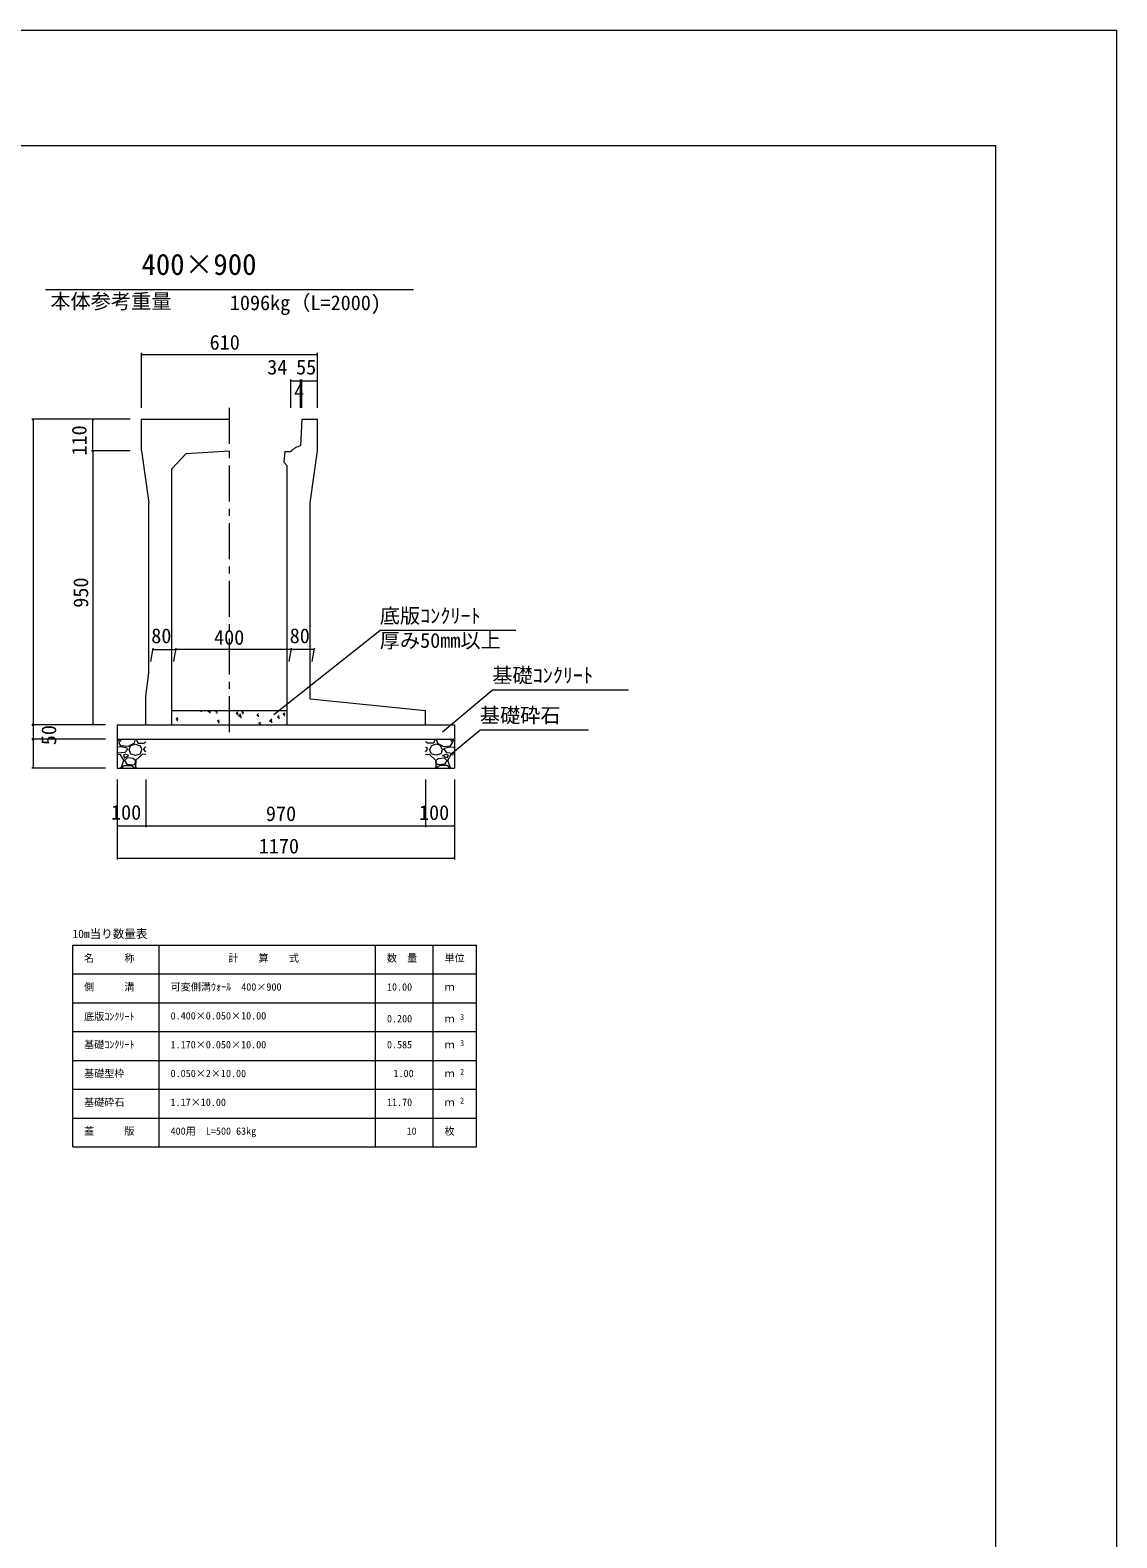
# Model space of a CAD drawing. Units: millimetres on the paper, scale 1:20. Extents: x 0 to 841, y 0 to 594.
# Drawn here: x 652.6 to 841, y 332.5 to 594 of the extents above; entities that cross this region are included whole.
import ezdxf
from ezdxf.enums import TextEntityAlignment as Align

# ---------------------------------------------------------------- set-up
doc = ezdxf.new("R2010")
doc.units = ezdxf.units.MM
doc.linetypes.add('USER1', pattern=[10, 6.25, -1.25, 1.25, -1.25])
for name, color, linetype, lineweight in [('D-STR-DIM（寸法）', 7, 'Continuous', 18), ('D-STR-HTXT（旗揚げ）', 4, 'Continuous', 18), ('D-STR-STRn（構造物）', 5, 'Continuous', 18), ('D-STR（構造物外形線）', 1, 'Continuous', 18), ('D-TTL(外枠）', 2, 'Continuous', 18), ('DEFPOINTS_2', 8, 'Continuous', 18)]:
    doc.layers.add(name, color=color, linetype=linetype, lineweight=lineweight)
doc.layers.add('D-STR-TXT（文字）', color=7, linetype='Continuous')
doc.styles.add('ＭＳ ゴシック', font='')
doc.styles.get('ＭＳ ゴシック').set_extended_font_data('MS Gothic')

msp = doc.modelspace()

# ---------------------------------------------------------------- linework, layer by layer
at = {"layer": 'D-STR-DIM（寸法）'}
for p, q in [((671.916, 528.525), (671.916, 538.014)), ((671.916, 537.764), (672.066, 537.789)), ((671.916, 537.764), (671.936, 537.764)), ((672.066, 537.739), (671.916, 537.764)), ((671.936, 537.764), (702.396, 537.764)), ((702.266, 537.789), (702.416, 537.764)), ((702.416, 537.764), (702.266, 537.739)), ((702.416, 537.764), (702.396, 537.764)), ((702.416, 528.525), (702.416, 538.014)), ((697.771, 528.525), (697.771, 533.431)), ((699.481, 528.525), (699.481, 533.431)), ((699.481, 528.525), (699.481, 533.431)), ((699.69, 528.516), (699.69, 533.431)), ((699.69, 528.516), (699.69, 533.431)), ((702.416, 528.525), (702.416, 533.431)), ((697.771, 533.181), (697.921, 533.206)), ((697.771, 533.181), (697.791, 533.181)), ((697.921, 533.156), (697.771, 533.181)), ((697.791, 533.181), (699.461, 533.181)), ((699.331, 533.206), (699.481, 533.181)), ((699.481, 533.181), (699.331, 533.156)), ((699.481, 533.181), (699.461, 533.181)), ((699.481, 533.181), (699.631, 533.206)), ((699.481, 533.181), (699.501, 533.181)), ((699.631, 533.156), (699.481, 533.181)), ((699.67, 533.181), (699.501, 533.181)), ((699.54, 533.206), (699.69, 533.181)), ((699.69, 533.181), (699.54, 533.156)), ((699.69, 533.181), (699.67, 533.181)), ((699.69, 533.181), (699.84, 533.206)), ((699.69, 533.181), (699.71, 533.181)), ((699.84, 533.156), (699.69, 533.181)), ((699.71, 533.181), (702.396, 533.181)), ((702.266, 533.206), (702.416, 533.181)), ((702.416, 533.181), (702.266, 533.156)), ((702.416, 533.181), (702.396, 533.181)), ((669.916, 526.525), (652.869, 526.525)), ((653.094, 526.375), (653.119, 526.525)), ((653.119, 526.525), (653.119, 526.505)), ((653.119, 526.525), (653.144, 526.375)), ((653.119, 526.505), (653.119, 473.545)), ((669.916, 526.525), (663.229, 526.525)), ((663.454, 526.375), (663.479, 526.525)), ((663.479, 526.525), (663.479, 526.505)), ((663.479, 526.525), (663.504, 526.375)), ((663.479, 521.045), (663.479, 526.505)), ((669.916, 521.025), (663.229, 521.025)), ((669.916, 521.025), (663.229, 521.025)), ((663.479, 521.025), (663.454, 521.175)), ((663.454, 520.875), (663.479, 521.025)), ((663.504, 521.175), (663.479, 521.025)), ((663.479, 521.025), (663.479, 521.045)), ((663.479, 521.025), (663.479, 521.005)), ((663.479, 521.025), (663.504, 520.875)), ((663.479, 521.005), (663.479, 473.545)), ((673.518, 484.525), (673.926, 486.839)), ((673.882, 486.589), (674.032, 486.614)), ((673.882, 486.589), (673.902, 486.589)), ((674.032, 486.564), (673.882, 486.589)), ((673.902, 486.589), (677.862, 486.589)), ((677.518, 484.525), (677.926, 486.839)), ((677.518, 484.525), (677.926, 486.839)), ((677.732, 486.614), (677.882, 486.589)), ((677.882, 486.589), (677.732, 486.564)), ((677.882, 486.589), (677.862, 486.589)), ((677.882, 486.589), (678.032, 486.614)), ((677.882, 486.589), (677.902, 486.589)), ((678.032, 486.564), (677.882, 486.589)), ((697.862, 486.589), (677.902, 486.589)), ((697.518, 484.525), (697.926, 486.839)), ((697.518, 484.525), (697.926, 486.839)), ((697.732, 486.614), (697.882, 486.589)), ((697.882, 486.589), (697.732, 486.564)), ((697.882, 486.589), (697.862, 486.589)), ((697.882, 486.589), (698.032, 486.614)), ((697.882, 486.589), (697.902, 486.589)), ((698.032, 486.564), (697.882, 486.589)), ((701.862, 486.589), (697.902, 486.589)), ((701.518, 484.525), (701.926, 486.839)), ((701.732, 486.614), (701.882, 486.589)), ((701.882, 486.589), (701.732, 486.564)), ((701.882, 486.589), (701.862, 486.589)), ((665.666, 473.525), (652.869, 473.525)), ((665.666, 473.525), (652.869, 473.525)), ((653.119, 473.525), (653.094, 473.675)), ((653.094, 473.375), (653.119, 473.525)), ((653.144, 473.675), (653.119, 473.525)), ((653.119, 473.525), (653.119, 473.545)), ((653.119, 473.525), (653.119, 473.505)), ((653.119, 473.525), (653.144, 473.375)), ((653.119, 473.505), (653.119, 471.045)), ((665.666, 473.525), (663.229, 473.525)), ((663.479, 473.525), (663.454, 473.675)), ((663.504, 473.675), (663.479, 473.525)), ((663.479, 473.525), (663.479, 473.545)), ((665.666, 471.025), (652.869, 471.025)), ((665.666, 471.025), (652.869, 471.025)), ((653.119, 471.025), (653.094, 471.175)), ((653.094, 470.875), (653.119, 471.025)), ((653.144, 471.175), (653.119, 471.025)), ((653.119, 471.025), (653.119, 471.045)), ((653.119, 471.025), (653.119, 471.005)), ((653.119, 471.025), (653.144, 470.875)), ((653.119, 471.005), (653.119, 466.045)), ((665.666, 466.025), (652.869, 466.025)), ((653.119, 466.025), (653.094, 466.175)), ((653.144, 466.175), (653.119, 466.025)), ((653.119, 466.025), (653.119, 466.045)), ((667.666, 464.025), (667.666, 450.152)), ((667.666, 464.025), (667.666, 455.775)), ((672.666, 464.025), (672.666, 455.775)), ((672.666, 464.025), (672.666, 455.775)), ((721.166, 464.025), (721.166, 455.775)), ((721.166, 464.025), (721.166, 455.775)), ((726.166, 464.025), (726.166, 450.152)), ((726.166, 464.025), (726.166, 455.775)), ((667.666, 456.025), (667.816, 456.05)), ((667.666, 456.025), (667.686, 456.025)), ((667.816, 456), (667.666, 456.025)), ((667.686, 456.025), (672.646, 456.025)), ((672.516, 456.05), (672.666, 456.025)), ((672.666, 456.025), (672.516, 456)), ((672.666, 456.025), (672.646, 456.025)), ((672.666, 456.025), (672.816, 456.05)), ((672.666, 456.025), (672.686, 456.025)), ((672.816, 456), (672.666, 456.025)), ((672.686, 456.025), (721.146, 456.025)), ((721.016, 456.05), (721.166, 456.025)), ((721.166, 456.025), (721.016, 456)), ((721.166, 456.025), (721.146, 456.025)), ((721.166, 456.025), (721.316, 456.05)), ((721.166, 456.025), (721.186, 456.025)), ((721.316, 456), (721.166, 456.025)), ((721.186, 456.025), (726.146, 456.025)), ((726.016, 456.05), (726.166, 456.025)), ((726.166, 456.025), (726.016, 456)), ((726.166, 456.025), (726.146, 456.025)), ((667.666, 450.402), (667.816, 450.427)), ((667.666, 450.402), (667.686, 450.402)), ((667.816, 450.377), (667.666, 450.402)), ((667.686, 450.402), (726.146, 450.402)), ((726.016, 450.427), (726.166, 450.402)), ((726.166, 450.402), (726.016, 450.377)), ((726.166, 450.402), (726.146, 450.402))]:
    msp.add_line(p, q, dxfattribs=at)
at = {"layer": 'D-STR-HTXT（旗揚げ）'}
for p, q in [((655.274, 549), (719.058, 549)), ((694.86, 475.29), (713.21, 489.885)), ((736.808, 489.885), (713.21, 489.885)), ((724.072, 472.294), (732.717, 479.558)), ((756.315, 479.558), (732.717, 479.558)), ((725.483, 468.365), (730.567, 472.627)), ((749.43, 472.627), (730.567, 472.627)), ((659.987, 435.339), (729.987, 435.339)), ((659.987, 400.339), (659.987, 435.339)), ((674.987, 400.339), (674.987, 435.339)), ((712.487, 400.339), (712.487, 435.339)), ((722.487, 419.339), (722.487, 435.339)), ((722.487, 400.339), (722.487, 435.339)), ((729.987, 400.339), (729.987, 435.339)), ((659.987, 430.339), (729.987, 430.339)), ((659.987, 425.339), (729.987, 425.339)), ((659.987, 420.339), (729.987, 420.339)), ((659.987, 415.339), (729.987, 415.339)), ((659.987, 410.339), (729.987, 410.339)), ((659.987, 405.339), (729.987, 405.339)), ((659.987, 400.339), (729.987, 400.339))]:
    msp.add_line(p, q, dxfattribs=at)
at = {"layer": 'D-STR-STRn（構造物）', "color": 7, "linetype": 'USER1'}
msp.add_line((687.166, 472.251), (687.166, 528.578), dxfattribs=at)
at = {"layer": 'D-STR-STRn（構造物）', "color": 7}
for p, q in [((677.166, 476.025), (697.166, 476.025)), ((681.427, 475.83), (681.391, 476.025)), ((682.308, 475.804), (682.382, 476.025)), ((683.429, 475.827), (683.619, 476.025)), ((683.831, 475.536), (683.776, 476.01)), ((684.753, 475.821), (684.925, 476.025)), ((689.284, 475.848), (689.634, 475.983)), ((677.898, 474.636), (678.248, 474.771)), ((677.898, 474.636), (678.146, 474.468)), ((678.107, 474.191), (678.208, 474.493)), ((683.429, 475.827), (683.874, 475.758)), ((684.753, 475.821), (685.052, 475.795)), ((685.013, 475.516), (684.955, 475.829)), ((685.083, 474.236), (685.433, 474.37)), ((685.083, 474.236), (685.332, 474.068)), ((685.293, 473.791), (685.394, 474.093)), ((688.339, 475.507), (688.58, 475.794)), ((688.339, 475.507), (688.638, 475.481)), ((688.599, 475.202), (688.542, 475.516)), ((688.765, 475), (689.155, 475.406)), ((688.765, 475), (689.21, 474.931)), ((689.168, 474.708), (689.112, 475.183)), ((689.284, 475.848), (689.533, 475.681)), ((689.494, 475.403), (689.595, 475.705)), ((691.926, 475.193), (692.167, 475.48)), ((691.926, 475.193), (692.224, 475.167)), ((692.186, 474.889), (692.128, 475.202)), ((692.269, 473.835), (692.619, 473.97)), ((692.269, 473.835), (692.518, 473.668)), ((692.524, 473.525), (692.58, 473.692)), ((694.101, 474.172), (694.491, 474.578)), ((694.101, 474.172), (694.546, 474.103)), ((694.504, 473.88), (694.449, 474.355)), ((695.512, 474.879), (695.753, 475.167)), ((695.512, 474.879), (695.811, 474.853)), ((695.772, 474.575), (695.714, 474.888)), ((696.47, 475.448), (696.82, 475.582)), ((696.47, 475.448), (696.719, 475.28)), ((696.679, 475.003), (696.781, 475.305))]:
    msp.add_line(p, q, dxfattribs=at)
at = {"layer": 'D-STR-STRn（構造物）'}
for p, q in [((667.666, 473.525), (667.666, 466.025)), ((667.666, 473.525), (706.666, 473.525)), ((667.666, 473.525), (726.166, 473.525)), ((726.166, 473.525), (726.166, 466.025)), ((726.166, 473.525), (726.166, 466.025)), ((667.666, 471.025), (726.166, 471.025)), ((667.666, 470.59), (668.229, 471.025)), ((667.974, 470.473), (668.471, 471.025)), ((670.826, 471.023), (670.626, 470.323)), ((670.996, 471.025), (671.266, 470.384)), ((722.835, 471.025), (722.565, 470.384)), ((723.005, 471.023), (723.205, 470.323)), ((725.857, 470.473), (725.36, 471.025)), ((726.166, 470.59), (725.603, 471.025)), ((668.429, 469.717), (667.666, 469.637)), ((667.873, 468.639), (667.666, 468.865)), ((668.276, 468.318), (667.666, 468.369)), ((669.021, 468.726), (667.871, 468.626)), ((668.334, 469.87), (667.984, 470.47)), ((668.835, 467.426), (668.285, 468.326)), ((669.571, 469.783), (668.321, 469.883)), ((669.423, 469.476), (668.423, 469.726)), ((668.773, 468.273), (668.973, 467.773)), ((669.124, 468.421), (668.774, 468.271)), ((668.973, 467.774), (669.723, 468.224)), ((669.474, 469.223), (669.024, 468.723)), ((669.726, 468.224), (669.126, 468.424)), ((669.475, 469.22), (669.425, 469.47)), ((670.627, 470.319), (669.577, 469.769)), ((669.72, 469.224), (670.02, 468.524)), ((669.773, 469.223), (670.073, 469.923)), ((670.021, 468.519), (670.871, 468.269)), ((670.075, 469.923), (670.875, 470.173)), ((670.873, 470.173), (671.673, 469.873)), ((670.877, 468.27), (671.727, 468.52)), ((672.076, 468.423), (670.926, 467.373)), ((671.271, 470.37), (672.321, 470.32)), ((671.675, 469.871), (671.975, 469.221)), ((671.723, 468.525), (671.973, 469.225)), ((672.666, 468.369), (672.076, 468.418)), ((672.323, 469.224), (672.473, 469.624)), ((672.666, 468.865), (672.323, 469.239)), ((672.325, 470.327), (672.666, 470.59)), ((672.666, 469.637), (672.479, 469.617)), ((721.507, 470.327), (721.166, 470.59)), ((721.166, 469.637), (721.353, 469.617)), ((721.166, 468.865), (721.509, 469.239)), ((721.166, 468.369), (721.756, 468.418)), ((721.508, 469.224), (721.358, 469.624)), ((722.56, 470.37), (721.51, 470.32)), ((721.756, 468.423), (722.906, 467.373)), ((722.156, 469.871), (721.856, 469.221)), ((722.109, 468.525), (721.859, 469.225)), ((722.954, 468.27), (722.104, 468.52)), ((722.959, 470.173), (722.159, 469.873)), ((723.757, 469.923), (722.957, 470.173)), ((723.811, 468.519), (722.961, 468.269)), ((723.205, 470.319), (724.255, 469.769)), ((724.058, 469.223), (723.758, 469.923)), ((724.111, 469.224), (723.811, 468.524)), ((724.105, 468.224), (724.705, 468.424)), ((724.859, 467.774), (724.109, 468.224)), ((724.26, 469.783), (725.51, 469.883)), ((724.357, 469.22), (724.407, 469.47)), ((724.357, 469.223), (724.807, 468.723)), ((724.409, 469.476), (725.409, 469.726)), ((724.708, 468.421), (725.058, 468.271)), ((724.811, 468.726), (725.961, 468.626)), ((725.059, 468.273), (724.859, 467.773)), ((724.996, 467.426), (725.546, 468.326)), ((725.403, 469.717), (726.166, 469.637)), ((725.497, 469.87), (725.847, 470.47)), ((725.556, 468.318), (726.166, 468.369)), ((725.959, 468.639), (726.166, 468.865)), ((667.666, 466.025), (701.166, 466.025)), ((667.666, 466.025), (726.166, 466.025)), ((668.229, 466.025), (668.425, 466.177)), ((668.425, 466.171), (668.825, 467.421)), ((668.471, 466.025), (668.874, 466.473)), ((668.875, 466.473), (670.175, 466.473)), ((668.973, 467.325), (669.373, 466.725)), ((669.474, 467.823), (668.974, 467.323)), ((669.376, 466.721), (670.626, 466.571)), ((670.48, 467.676), (669.48, 467.826)), ((670.173, 466.484), (670.823, 466.034)), ((670.885, 467.312), (670.485, 467.662)), ((670.626, 466.574), (670.876, 467.024)), ((670.866, 466.334), (670.996, 466.025)), ((670.922, 467.375), (670.872, 466.325)), ((670.875, 467.023), (670.875, 467.323)), ((722.965, 466.334), (722.835, 466.025)), ((722.909, 467.375), (722.959, 466.325)), ((722.947, 467.312), (723.347, 467.662)), ((723.206, 466.574), (722.956, 467.024)), ((722.957, 467.023), (722.957, 467.323)), ((723.659, 466.484), (723.009, 466.034)), ((724.456, 466.721), (723.206, 466.571)), ((723.351, 467.676), (724.351, 467.826)), ((724.957, 466.473), (723.657, 466.473)), ((724.357, 467.823), (724.857, 467.323)), ((724.859, 467.325), (724.459, 466.725)), ((725.36, 466.025), (724.957, 466.473)), ((725.407, 466.171), (725.007, 467.421)), ((725.603, 466.025), (725.407, 466.177))]:
    msp.add_line(p, q, dxfattribs=at)
at = {"layer": 'D-STR（構造物外形線）'}
for p, q in [((671.916, 521.025), (671.916, 526.525)), ((671.916, 526.525), (687.166, 526.525)), ((699.691, 526.525), (699.481, 521.933)), ((699.691, 526.525), (702.416, 526.525)), ((702.416, 521.025), (702.416, 526.525)), ((671.916, 521.025), (673.166, 512.025)), ((677.166, 517.925), (679.661, 520.575)), ((679.661, 520.575), (687.166, 521.025)), ((696.771, 520.925), (696.558, 519.071)), ((696.771, 520.925), (697.771, 520.925)), ((701.166, 512.025), (702.416, 521.025)), ((677.166, 473.525), (677.166, 517.925)), ((696.558, 519.071), (697.166, 518.425)), ((697.166, 473.525), (697.166, 518.425)), ((673.166, 482.525), (673.166, 512.025)), ((701.166, 478.025), (701.166, 512.025)), ((672.666, 478.525), (673.166, 482.525)), ((672.666, 473.525), (672.666, 478.525)), ((701.166, 478.025), (721.166, 476.025)), ((721.166, 473.525), (721.166, 476.025)), ((672.666, 473.525), (677.166, 473.525)), ((697.166, 473.525), (701.666, 473.525)), ((697.166, 473.525), (721.166, 473.525))]:
    msp.add_line(p, q, dxfattribs=at)
msp.add_arc((700.593, 518.09), 4, 106.13239, 134.86529, dxfattribs=at)
at = {"layer": 'D-TTL(外枠）'}
for p in [(25, 574), (820, 20)]:
    msp.add_line(p, (820, 574), dxfattribs=at)
at = {"layer": 'DEFPOINTS_2'}
for p in [(0, 594), (841, 0)]:
    msp.add_line(p, (841, 594), dxfattribs=at)

# ---------------------------------------------------------------- texts
at = {"layer": 'D-STR-DIM（寸法）', "style": 'ＭＳ ゴシック'}
for s, p in [('610', (683.719, 537.814)), ('34', (693.695, 533.506)), ('55', (698.709, 533.506)), ('4', (698.353, 529.31)), ('80', (673.599, 486.914)), ('400', (684.489, 486.639)), ('80', (697.599, 486.914)), ('100', (666.621, 456.304)), ('970', (693.478, 456.075)), ('100', (720.018, 456.254)), ('1170', (692.234, 450.452))]:
    msp.add_text(s, height=2.566, dxfattribs=at).set_placement(p, align=Align.BOTTOM_LEFT)
for s, p in [('110', (663.154, 520.231)), ('950', (663.429, 493.837)), ('50', (657.888, 469.992))]:
    msp.add_text(s, height=2.566, rotation=90, dxfattribs=at).set_placement(p, align=Align.BOTTOM_LEFT)
at = {"layer": 'D-STR-TXT（文字）', "style": 'ＭＳ ゴシック'}
for s, height, p in [('400×900', 3.666, (671.9, 550.449)), ('本体参考重量', 2.566, (656.105, 544.933)), ('1096kg（L=2000)', 2.566, (687.225, 544.67)), ('底版ｺﾝｸﾘｰﾄ', 2.566, (713.21, 490.385)), ('厚み50mm以上', 2.566, (713.21, 486.113)), ('基礎ｺﾝｸﾘｰﾄ', 2.566, (732.717, 480.058)), ('基礎砕石', 2.566, (730.567, 473.127)), ('10m当り数量表', 1.466, (659.932, 436.102)), ('名\u3000\u3000\u3000称', 1.283, (661.948, 432.041)), ('計\u3000\u3000算\u3000\u3000式', 1.283, (686.952, 432.041)), ('数\u3000量', 1.283, (714.448, 432.041)), ('単位', 1.283, (724.448, 432.041)), ('側\u3000\u3000\u3000溝', 1.283, (661.948, 427.041)), ('可変側溝ｳｫｰﾙ\u3000400×900', 1.283, (676.948, 427.041)), ('10.00', 1.283, (714.462, 427.041)), ('ｍ', 1.283, (724.448, 427.041)), ('底版ｺﾝｸﾘｰﾄ', 1.283, (661.948, 421.908)), ('0.400×0.050×10.00', 1.283, (676.948, 422.041)), ('0.200', 1.283, (714.462, 421.541)), ('ｍ', 1.283, (724.448, 421.541)), ('3', 1.026, (727.149, 422.043)), ('基礎ｺﾝｸﾘｰﾄ', 1.283, (661.948, 417.041)), ('1.170×0.050×10.00', 1.283, (676.948, 417.041)), ('0.585', 1.283, (714.462, 417.041)), ('ｍ', 1.283, (724.448, 417.041)), ('3', 1.026, (727.149, 417.543)), ('基礎型枠', 1.283, (661.948, 412.041)), ('0.050×2×10.00', 1.283, (676.948, 412.041)), ('1.00', 1.283, (715.599, 412.041)), ('ｍ', 1.283, (724.448, 412.041)), ('2', 1.026, (727.149, 412.543)), ('基礎砕石', 1.283, (661.948, 407.041)), ('1.17×10.00', 1.283, (676.948, 407.041)), ('11.70', 1.283, (714.462, 407.041)), ('ｍ', 1.283, (724.448, 407.041)), ('2', 1.026, (727.149, 407.543)), ('蓋\u3000\u3000\u3000版', 1.283, (661.948, 402.041)), ('400用\u3000L=500 63kg', 1.283, (676.948, 402.041)), ('10', 1.283, (717.873, 402.041)), ('枚', 1.283, (724.448, 402.041))]:
    msp.add_text(s, height=height, dxfattribs=at).set_placement(p, align=Align.BOTTOM_LEFT)

doc.saveas('drawing.dxf')
